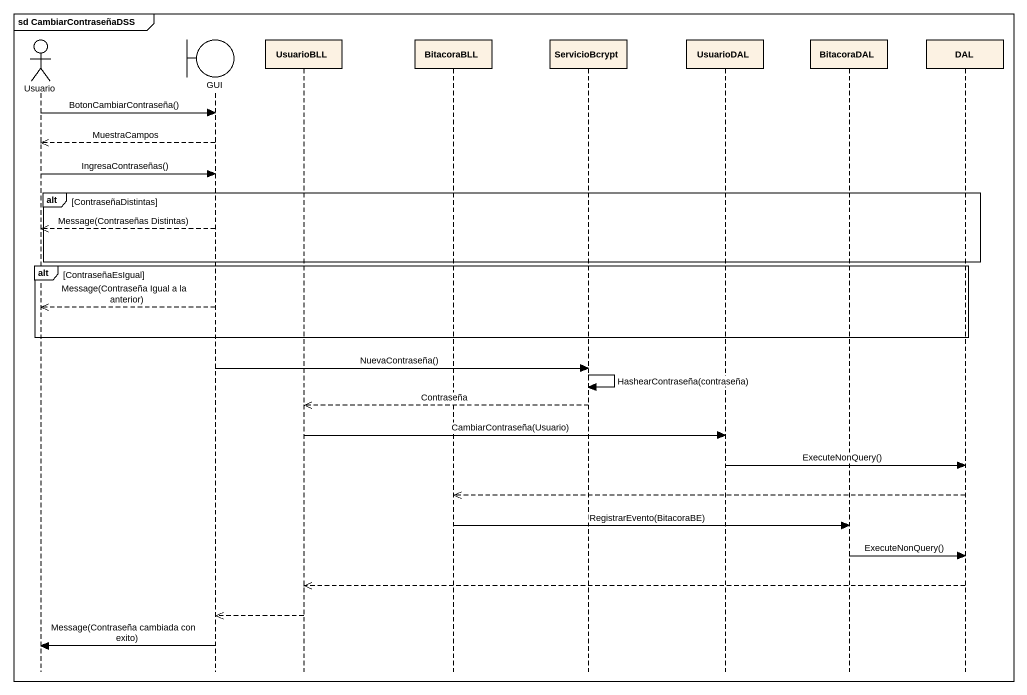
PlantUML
@startuml
mainframe sd CambiarContraseñaDSS
hide footbox
actor Usuario
boundary GUI
participant UsuarioBLL
participant BitacoraBLL
participant ServicioBcrypt
participant UsuarioDAL
participant BitacoraDAL
participant DAL

Usuario -> GUI : BotonCambiarContraseña()
GUI -->> Usuario : MuestraCampos
Usuario -> GUI : IngresaContraseñas()
alt ContraseñaDistintas
  GUI -->> Usuario : Message(Contraseñas Distintas)
end
alt ContraseñaEsIgual
  GUI -->> Usuario : Message(Contraseña Igual a la anterior)
end
GUI -> ServicioBcrypt : NuevaContraseña()
ServicioBcrypt -> ServicioBcrypt : HashearContraseña(contraseña)
ServicioBcrypt -->> UsuarioBLL : Contraseña
UsuarioBLL -> UsuarioDAL : CambiarContraseña(Usuario)
UsuarioDAL -> DAL : ExecuteNonQuery()
DAL -->> BitacoraBLL
BitacoraBLL -> BitacoraDAL : RegistrarEvento(BitacoraBE)
BitacoraDAL -> DAL : ExecuteNonQuery()
DAL -->> UsuarioBLL
UsuarioBLL -->> GUI
GUI -> Usuario : Message(Contraseña cambiada con exito)
@enduml
